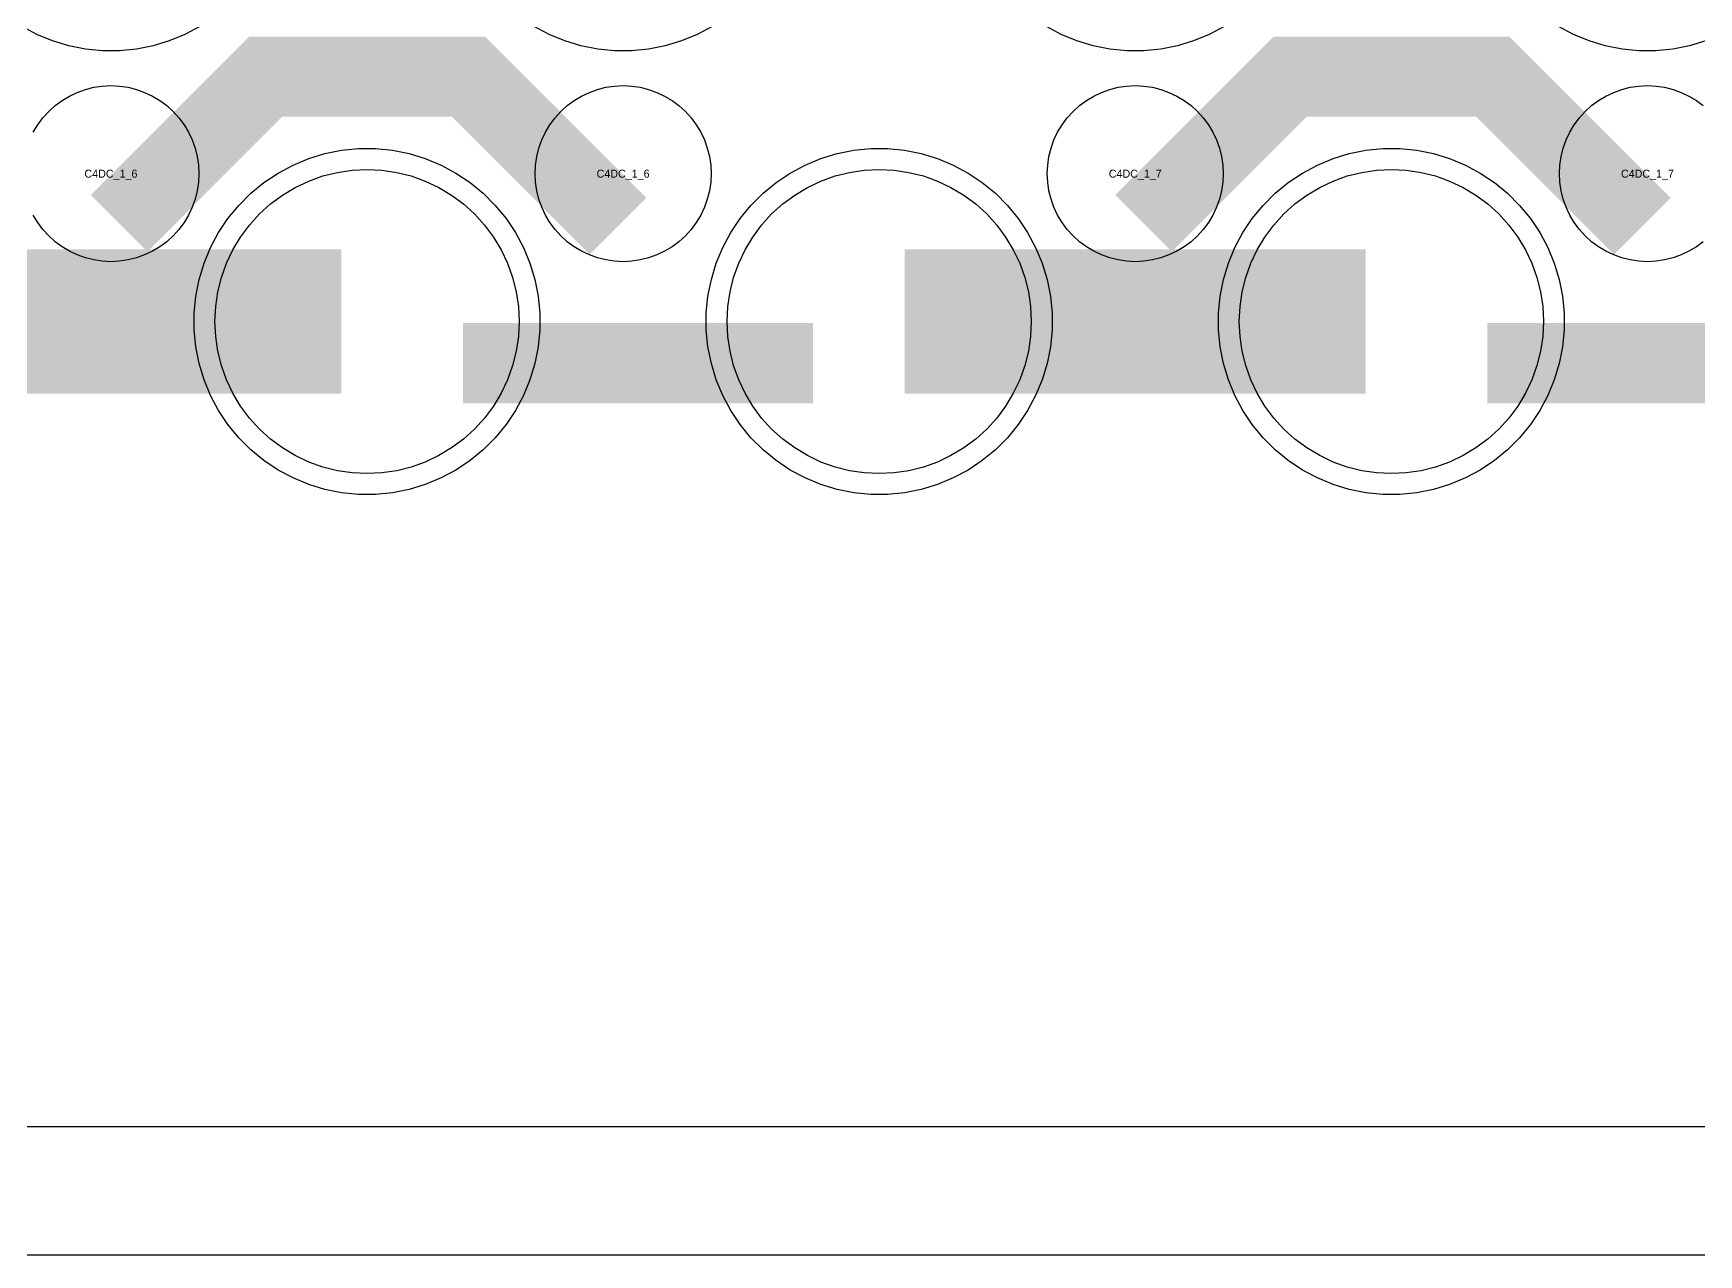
# Model space of a CAD drawing. Extents: x -11880 to 11880, y -14992 to 14992.
# Drawn here: x -10104 to -9584, y -14992 to -14611 of the extents above; entities that cross this region are included whole.
import ezdxf
from ezdxf.enums import TextEntityAlignment as Align

# ---------------------------------------------------------------- set-up
doc = ezdxf.new("R2010")
doc.units = 0
doc.header["$MEASUREMENT"] = 0
for name, color, linetype in [('GDS_775_DT_237', 138, 'CONTINUOUS'), ('OUTLINE', 30, 'CONTINUOUS'), ('RDL1_FS', 34, 'CONTINUOUS'), ('RDL_BS', 160, 'CONTINUOUS')]:
    doc.layers.add(name, color=color, linetype=linetype)

msp = doc.modelspace()

# ---------------------------------------------------------------- linework, layer by layer
at = {"layer": 'OUTLINE'}
for points in [[(-11880, -14992.5), (11880, -14992.5), (11880, 14992.5), (-11880, 14992.5)], [(-11840, -14952.5), (11840, -14952.5), (11840, 14952.5), (-11840, 14952.5)]]:
    msp.add_lwpolyline(points, close=True, dxfattribs=at)
at = {"layer": 'RDL1_FS'}
for points in [[(-10000, -14748.509), (-10004.657, -14748.28), (-10009.268, -14747.596), (-10013.791, -14746.464), (-10018.181, -14744.892), (-10022.395, -14742.9), (-10026.395, -14740.502), (-10030.14, -14737.724), (-10033.594, -14734.594), (-10036.724, -14731.14), (-10039.502, -14727.395), (-10041.9, -14723.395), (-10043.892, -14719.181), (-10045.464, -14714.791), (-10046.596, -14710.268), (-10047.28, -14705.657), (-10047.509, -14701), (-10047.28, -14696.343), (-10046.596, -14691.732), (-10045.464, -14687.209), (-10043.892, -14682.819), (-10041.9, -14678.605), (-10039.502, -14674.605), (-10036.724, -14670.86), (-10033.594, -14667.406), (-10030.14, -14664.276), (-10026.395, -14661.498), (-10022.395, -14659.1), (-10018.181, -14657.108), (-10013.791, -14655.536), (-10009.268, -14654.404), (-10004.657, -14653.72), (-10000, -14653.491), (-9995.343, -14653.72), (-9990.732, -14654.404), (-9986.209, -14655.536), (-9981.819, -14657.108), (-9977.605, -14659.1), (-9973.605, -14661.498), (-9969.86, -14664.276), (-9966.406, -14667.406), (-9963.276, -14670.86), (-9960.498, -14674.605), (-9958.1, -14678.605), (-9956.108, -14682.819), (-9954.536, -14687.209), (-9953.404, -14691.732), (-9952.72, -14696.343), (-9952.491, -14701), (-9952.72, -14705.657), (-9953.404, -14710.268), (-9954.536, -14714.791), (-9956.108, -14719.181), (-9958.1, -14723.395), (-9960.498, -14727.395), (-9963.276, -14731.14), (-9966.406, -14734.594), (-9969.86, -14737.724), (-9973.605, -14740.502), (-9977.605, -14742.9), (-9981.819, -14744.892), (-9986.209, -14746.464), (-9990.732, -14747.596), (-9995.343, -14748.28)], [(-9840, -14748.509), (-9844.657, -14748.28), (-9849.268, -14747.596), (-9853.791, -14746.464), (-9858.181, -14744.892), (-9862.395, -14742.9), (-9866.395, -14740.502), (-9870.14, -14737.724), (-9873.594, -14734.594), (-9876.724, -14731.14), (-9879.502, -14727.395), (-9881.9, -14723.395), (-9883.892, -14719.181), (-9885.464, -14714.791), (-9886.596, -14710.268), (-9887.28, -14705.657), (-9887.509, -14701), (-9887.28, -14696.343), (-9886.596, -14691.732), (-9885.464, -14687.209), (-9883.892, -14682.819), (-9881.9, -14678.605), (-9879.502, -14674.605), (-9876.724, -14670.86), (-9873.594, -14667.406), (-9870.14, -14664.276), (-9866.395, -14661.498), (-9862.395, -14659.1), (-9858.181, -14657.108), (-9853.791, -14655.536), (-9849.268, -14654.404), (-9844.657, -14653.72), (-9840, -14653.491), (-9835.343, -14653.72), (-9830.732, -14654.404), (-9826.209, -14655.536), (-9821.819, -14657.108), (-9817.605, -14659.1), (-9813.605, -14661.498), (-9809.86, -14664.276), (-9806.406, -14667.406), (-9803.276, -14670.86), (-9800.498, -14674.605), (-9798.1, -14678.605), (-9796.108, -14682.819), (-9794.536, -14687.209), (-9793.404, -14691.732), (-9792.72, -14696.343), (-9792.491, -14701), (-9792.72, -14705.657), (-9793.404, -14710.268), (-9794.536, -14714.791), (-9796.108, -14719.181), (-9798.1, -14723.395), (-9800.498, -14727.395), (-9803.276, -14731.14), (-9806.406, -14734.594), (-9809.86, -14737.724), (-9813.605, -14740.502), (-9817.605, -14742.9), (-9821.819, -14744.892), (-9826.209, -14746.464), (-9830.732, -14747.596), (-9835.343, -14748.28)], [(-9680, -14748.509), (-9684.657, -14748.28), (-9689.268, -14747.596), (-9693.791, -14746.464), (-9698.181, -14744.892), (-9702.395, -14742.9), (-9706.395, -14740.502), (-9710.14, -14737.724), (-9713.594, -14734.594), (-9716.724, -14731.14), (-9719.502, -14727.395), (-9721.9, -14723.395), (-9723.892, -14719.181), (-9725.464, -14714.791), (-9726.596, -14710.268), (-9727.28, -14705.657), (-9727.509, -14701), (-9727.28, -14696.343), (-9726.596, -14691.732), (-9725.464, -14687.209), (-9723.892, -14682.819), (-9721.9, -14678.605), (-9719.502, -14674.605), (-9716.724, -14670.86), (-9713.594, -14667.406), (-9710.14, -14664.276), (-9706.395, -14661.498), (-9702.395, -14659.1), (-9698.181, -14657.108), (-9693.791, -14655.536), (-9689.268, -14654.404), (-9684.657, -14653.72), (-9680, -14653.491), (-9675.343, -14653.72), (-9670.732, -14654.404), (-9666.209, -14655.536), (-9661.819, -14657.108), (-9657.605, -14659.1), (-9653.605, -14661.498), (-9649.86, -14664.276), (-9646.406, -14667.406), (-9643.276, -14670.86), (-9640.498, -14674.605), (-9638.1, -14678.605), (-9636.108, -14682.819), (-9634.536, -14687.209), (-9633.404, -14691.732), (-9632.72, -14696.343), (-9632.491, -14701), (-9632.72, -14705.657), (-9633.404, -14710.268), (-9634.536, -14714.791), (-9636.108, -14719.181), (-9638.1, -14723.395), (-9640.498, -14727.395), (-9643.276, -14731.14), (-9646.406, -14734.594), (-9649.86, -14737.724), (-9653.605, -14740.502), (-9657.605, -14742.9), (-9661.819, -14744.892), (-9666.209, -14746.464), (-9670.732, -14747.596), (-9675.343, -14748.28)]]:
    msp.add_lwpolyline(points, close=True, dxfattribs=at)
for points in [[(-10151.998, -14701, 45, 45, 0), (-10079.998, -14701, 45, 45, 0)], [(-10079.998, -14701, 45, 45, 0), (-10007.998, -14701, 45, 45, 0)], [(-9831.998, -14701, 45, 45, 0), (-9759.998, -14701, 45, 45, 0)], [(-9759.998, -14701, 45, 45, 0), (-9687.998, -14701, 45, 45, 0)]]:
    msp.add_lwpolyline(points, format="xyseb", dxfattribs=at)
at = {"layer": 'RDL_BS', "color": 241, "true_color": 0xf7abae}
for points in [[(-10052.223, -14608.818), (-10056.885, -14611.31), (-10061.795, -14613.341), (-10066.835, -14614.872), (-10072.062, -14615.918), (-10077.356, -14616.435), (-10082.644, -14616.435), (-10087.938, -14615.918), (-10093.165, -14614.872), (-10098.205, -14613.341), (-10103.115, -14611.31), (-10107.777, -14608.818)], [(-9892.223, -14608.818), (-9896.885, -14611.31), (-9901.795, -14613.341), (-9906.835, -14614.872), (-9912.062, -14615.918), (-9917.356, -14616.435), (-9922.644, -14616.435), (-9927.938, -14615.918), (-9933.165, -14614.872), (-9938.205, -14613.341), (-9943.115, -14611.31), (-9947.777, -14608.818)], [(-9732.223, -14608.818), (-9736.885, -14611.31), (-9741.795, -14613.341), (-9746.835, -14614.872), (-9752.062, -14615.918), (-9757.356, -14616.435), (-9762.644, -14616.435), (-9767.938, -14615.918), (-9773.165, -14614.872), (-9778.205, -14613.341), (-9783.115, -14611.31), (-9787.777, -14608.818)], [(-9581.795, -14613.341), (-9586.835, -14614.872), (-9592.062, -14615.918), (-9597.356, -14616.435), (-9602.644, -14616.435), (-9607.938, -14615.918), (-9613.165, -14614.872), (-9618.205, -14613.341), (-9623.115, -14611.31), (-9627.777, -14608.818)]]:
    msp.add_lwpolyline(points, dxfattribs=at)
at = {"layer": 'RDL_BS'}
for points in [[(-10077.438, -14670.314, 25, 25, 0), (-10031.623, -14624.499, 25, 25, 0), (-9998.07, -14624.499, 25, 25, 0)], [(-9921.599, -14671.213, 25, 25, 0), (-9968.313, -14624.499, 25, 25, 0), (-9998.071, -14624.499, 25, 25, 0)], [(-9757.438, -14670.314, 25, 25, 0), (-9711.623, -14624.499, 25, 25, 0), (-9678.07, -14624.499, 25, 25, 0)], [(-9601.599, -14671.213, 25, 25, 0), (-9648.313, -14624.499, 25, 25, 0), (-9678.071, -14624.499, 25, 25, 0)], [(-9969.984, -14714.013, 25, 25, 0), (-9860.719, -14714.013, 25, 25, 0)], [(-9649.984, -14714.013, 25, 25, 0), (-9540.719, -14714.013, 25, 25, 0)]]:
    msp.add_lwpolyline(points, format="xyseb", dxfattribs=at)
for points in [[(-10104.25, -14641.856), (-10102.857, -14639.532), (-10101.254, -14637.369), (-10099.442, -14635.37), (-10097.443, -14633.558), (-10095.28, -14631.955), (-10092.956, -14630.562), (-10090.519, -14629.41), (-10087.984, -14628.503), (-10085.365, -14627.846), (-10082.693, -14627.45), (-10080, -14627.318), (-10077.307, -14627.45), (-10074.635, -14627.846), (-10072.016, -14628.503), (-10069.481, -14629.41), (-10067.044, -14630.562), (-10064.72, -14631.955), (-10062.557, -14633.558), (-10060.558, -14635.37), (-10058.746, -14637.369), (-10057.143, -14639.532), (-10055.75, -14641.856), (-10054.598, -14644.293), (-10053.691, -14646.828), (-10053.034, -14649.447), (-10052.638, -14652.119), (-10052.506, -14654.812), (-10052.638, -14657.505), (-10053.034, -14660.177), (-10053.691, -14662.796), (-10054.598, -14665.331), (-10055.75, -14667.768), (-10057.143, -14670.092), (-10058.746, -14672.255), (-10060.558, -14674.254), (-10062.557, -14676.066), (-10064.72, -14677.669), (-10067.044, -14679.062), (-10069.481, -14680.214), (-10072.016, -14681.121), (-10074.635, -14681.778), (-10077.307, -14682.174), (-10080, -14682.306), (-10082.693, -14682.174), (-10085.365, -14681.778), (-10087.984, -14681.121), (-10090.519, -14680.214), (-10092.956, -14679.062), (-10095.28, -14677.669), (-10097.443, -14676.066), (-10099.442, -14674.254), (-10101.254, -14672.255), (-10102.857, -14670.092), (-10104.25, -14667.768)], [(-9582.557, -14676.066), (-9584.72, -14677.669), (-9587.044, -14679.062), (-9589.481, -14680.214), (-9592.016, -14681.121), (-9594.635, -14681.778), (-9597.307, -14682.174), (-9600, -14682.306), (-9602.693, -14682.174), (-9605.365, -14681.778), (-9607.984, -14681.121), (-9610.519, -14680.214), (-9612.956, -14679.062), (-9615.28, -14677.669), (-9617.443, -14676.066), (-9619.442, -14674.254), (-9621.254, -14672.255), (-9622.857, -14670.092), (-9624.25, -14667.768), (-9625.402, -14665.331), (-9626.309, -14662.796), (-9626.966, -14660.177), (-9627.362, -14657.505), (-9627.494, -14654.812), (-9627.362, -14652.119), (-9626.966, -14649.447), (-9626.309, -14646.828), (-9625.402, -14644.293), (-9624.25, -14641.856), (-9622.857, -14639.532), (-9621.254, -14637.369), (-9619.442, -14635.37), (-9617.443, -14633.558), (-9615.28, -14631.955), (-9612.956, -14630.562), (-9610.519, -14629.41), (-9607.984, -14628.503), (-9605.365, -14627.846), (-9602.693, -14627.45), (-9600, -14627.318), (-9597.307, -14627.45), (-9594.635, -14627.846), (-9592.016, -14628.503), (-9589.481, -14629.41), (-9587.044, -14630.562), (-9584.72, -14631.955), (-9582.557, -14633.558)]]:
    msp.add_lwpolyline(points, dxfattribs=at)
for points in [[(-9920, -14682.306), (-9922.693, -14682.174), (-9925.365, -14681.778), (-9927.984, -14681.121), (-9930.519, -14680.214), (-9932.956, -14679.062), (-9935.28, -14677.669), (-9937.443, -14676.066), (-9939.442, -14674.254), (-9941.254, -14672.255), (-9942.857, -14670.092), (-9944.25, -14667.768), (-9945.402, -14665.331), (-9946.309, -14662.796), (-9946.966, -14660.177), (-9947.362, -14657.505), (-9947.494, -14654.812), (-9947.362, -14652.119), (-9946.966, -14649.447), (-9946.309, -14646.828), (-9945.402, -14644.293), (-9944.25, -14641.856), (-9942.857, -14639.532), (-9941.254, -14637.369), (-9939.442, -14635.37), (-9937.443, -14633.558), (-9935.28, -14631.955), (-9932.956, -14630.562), (-9930.519, -14629.41), (-9927.984, -14628.503), (-9925.365, -14627.846), (-9922.693, -14627.45), (-9920, -14627.318), (-9917.307, -14627.45), (-9914.635, -14627.846), (-9912.016, -14628.503), (-9909.481, -14629.41), (-9907.044, -14630.562), (-9904.72, -14631.955), (-9902.557, -14633.558), (-9900.558, -14635.37), (-9898.746, -14637.369), (-9897.143, -14639.532), (-9895.75, -14641.856), (-9894.598, -14644.293), (-9893.691, -14646.828), (-9893.034, -14649.447), (-9892.638, -14652.119), (-9892.506, -14654.812), (-9892.638, -14657.505), (-9893.034, -14660.177), (-9893.691, -14662.796), (-9894.598, -14665.331), (-9895.75, -14667.768), (-9897.143, -14670.092), (-9898.746, -14672.255), (-9900.558, -14674.254), (-9902.557, -14676.066), (-9904.72, -14677.669), (-9907.044, -14679.062), (-9909.481, -14680.214), (-9912.016, -14681.121), (-9914.635, -14681.778), (-9917.307, -14682.174)], [(-9760, -14682.306), (-9762.693, -14682.174), (-9765.365, -14681.778), (-9767.984, -14681.121), (-9770.519, -14680.214), (-9772.956, -14679.062), (-9775.28, -14677.669), (-9777.443, -14676.066), (-9779.442, -14674.254), (-9781.254, -14672.255), (-9782.857, -14670.092), (-9784.25, -14667.768), (-9785.402, -14665.331), (-9786.309, -14662.796), (-9786.966, -14660.177), (-9787.362, -14657.505), (-9787.494, -14654.812), (-9787.362, -14652.119), (-9786.966, -14649.447), (-9786.309, -14646.828), (-9785.402, -14644.293), (-9784.25, -14641.856), (-9782.857, -14639.532), (-9781.254, -14637.369), (-9779.442, -14635.37), (-9777.443, -14633.558), (-9775.28, -14631.955), (-9772.956, -14630.562), (-9770.519, -14629.41), (-9767.984, -14628.503), (-9765.365, -14627.846), (-9762.693, -14627.45), (-9760, -14627.318), (-9757.307, -14627.45), (-9754.635, -14627.846), (-9752.016, -14628.503), (-9749.481, -14629.41), (-9747.044, -14630.562), (-9744.72, -14631.955), (-9742.557, -14633.558), (-9740.558, -14635.37), (-9738.746, -14637.369), (-9737.143, -14639.532), (-9735.75, -14641.856), (-9734.598, -14644.293), (-9733.691, -14646.828), (-9733.034, -14649.447), (-9732.638, -14652.119), (-9732.506, -14654.812), (-9732.638, -14657.505), (-9733.034, -14660.177), (-9733.691, -14662.796), (-9734.598, -14665.331), (-9735.75, -14667.768), (-9737.143, -14670.092), (-9738.746, -14672.255), (-9740.558, -14674.254), (-9742.557, -14676.066), (-9744.72, -14677.669), (-9747.044, -14679.062), (-9749.481, -14680.214), (-9752.016, -14681.121), (-9754.635, -14681.778), (-9757.307, -14682.174)], [(-10002.644, -14755), (-10007.938, -14754.483), (-10013.165, -14753.437), (-10018.205, -14751.906), (-10023.115, -14749.875), (-10027.777, -14747.383), (-10032.191, -14744.436), (-10036.292, -14741.074), (-10040.074, -14737.292), (-10043.436, -14733.191), (-10046.383, -14728.777), (-10048.875, -14724.115), (-10050.906, -14719.205), (-10052.437, -14714.165), (-10053.483, -14708.938), (-10054, -14703.644), (-10054, -14698.356), (-10053.483, -14693.062), (-10052.437, -14687.835), (-10050.906, -14682.795), (-10048.875, -14677.885), (-10046.383, -14673.223), (-10043.436, -14668.809), (-10040.074, -14664.708), (-10036.292, -14660.926), (-10032.191, -14657.564), (-10027.777, -14654.617), (-10023.115, -14652.125), (-10018.205, -14650.094), (-10013.165, -14648.563), (-10007.938, -14647.517), (-10002.644, -14647), (-9997.356, -14647), (-9992.062, -14647.517), (-9986.835, -14648.563), (-9981.795, -14650.094), (-9976.885, -14652.125), (-9972.223, -14654.617), (-9967.809, -14657.564), (-9963.708, -14660.926), (-9959.926, -14664.708), (-9956.564, -14668.809), (-9953.617, -14673.223), (-9951.125, -14677.885), (-9949.094, -14682.795), (-9947.563, -14687.835), (-9946.517, -14693.062), (-9946, -14698.356), (-9946, -14703.644), (-9946.517, -14708.938), (-9947.563, -14714.165), (-9949.094, -14719.205), (-9951.125, -14724.115), (-9953.617, -14728.777), (-9956.564, -14733.191), (-9959.926, -14737.292), (-9963.708, -14741.074), (-9967.809, -14744.436), (-9972.223, -14747.383), (-9976.885, -14749.875), (-9981.795, -14751.906), (-9986.835, -14753.437), (-9992.062, -14754.483), (-9997.356, -14755)], [(-9842.644, -14755), (-9847.938, -14754.483), (-9853.165, -14753.437), (-9858.205, -14751.906), (-9863.115, -14749.875), (-9867.777, -14747.383), (-9872.191, -14744.436), (-9876.292, -14741.074), (-9880.074, -14737.292), (-9883.436, -14733.191), (-9886.383, -14728.777), (-9888.875, -14724.115), (-9890.906, -14719.205), (-9892.437, -14714.165), (-9893.483, -14708.938), (-9894, -14703.644), (-9894, -14698.356), (-9893.483, -14693.062), (-9892.437, -14687.835), (-9890.906, -14682.795), (-9888.875, -14677.885), (-9886.383, -14673.223), (-9883.436, -14668.809), (-9880.074, -14664.708), (-9876.292, -14660.926), (-9872.191, -14657.564), (-9867.777, -14654.617), (-9863.115, -14652.125), (-9858.205, -14650.094), (-9853.165, -14648.563), (-9847.938, -14647.517), (-9842.644, -14647), (-9837.356, -14647), (-9832.062, -14647.517), (-9826.835, -14648.563), (-9821.795, -14650.094), (-9816.885, -14652.125), (-9812.223, -14654.617), (-9807.809, -14657.564), (-9803.708, -14660.926), (-9799.926, -14664.708), (-9796.564, -14668.809), (-9793.617, -14673.223), (-9791.125, -14677.885), (-9789.094, -14682.795), (-9787.563, -14687.835), (-9786.517, -14693.062), (-9786, -14698.356), (-9786, -14703.644), (-9786.517, -14708.938), (-9787.563, -14714.165), (-9789.094, -14719.205), (-9791.125, -14724.115), (-9793.617, -14728.777), (-9796.564, -14733.191), (-9799.926, -14737.292), (-9803.708, -14741.074), (-9807.809, -14744.436), (-9812.223, -14747.383), (-9816.885, -14749.875), (-9821.795, -14751.906), (-9826.835, -14753.437), (-9832.062, -14754.483), (-9837.356, -14755)], [(-9682.644, -14755), (-9687.938, -14754.483), (-9693.165, -14753.437), (-9698.205, -14751.906), (-9703.115, -14749.875), (-9707.777, -14747.383), (-9712.191, -14744.436), (-9716.292, -14741.074), (-9720.074, -14737.292), (-9723.436, -14733.191), (-9726.383, -14728.777), (-9728.875, -14724.115), (-9730.906, -14719.205), (-9732.437, -14714.165), (-9733.483, -14708.938), (-9734, -14703.644), (-9734, -14698.356), (-9733.483, -14693.062), (-9732.437, -14687.835), (-9730.906, -14682.795), (-9728.875, -14677.885), (-9726.383, -14673.223), (-9723.436, -14668.809), (-9720.074, -14664.708), (-9716.292, -14660.926), (-9712.191, -14657.564), (-9707.777, -14654.617), (-9703.115, -14652.125), (-9698.205, -14650.094), (-9693.165, -14648.563), (-9687.938, -14647.517), (-9682.644, -14647), (-9677.356, -14647), (-9672.062, -14647.517), (-9666.835, -14648.563), (-9661.795, -14650.094), (-9656.885, -14652.125), (-9652.223, -14654.617), (-9647.809, -14657.564), (-9643.708, -14660.926), (-9639.926, -14664.708), (-9636.564, -14668.809), (-9633.617, -14673.223), (-9631.125, -14677.885), (-9629.094, -14682.795), (-9627.563, -14687.835), (-9626.517, -14693.062), (-9626, -14698.356), (-9626, -14703.644), (-9626.517, -14708.938), (-9627.563, -14714.165), (-9629.094, -14719.205), (-9631.125, -14724.115), (-9633.617, -14728.777), (-9636.564, -14733.191), (-9639.926, -14737.292), (-9643.708, -14741.074), (-9647.809, -14744.436), (-9652.223, -14747.383), (-9656.885, -14749.875), (-9661.795, -14751.906), (-9666.835, -14753.437), (-9672.062, -14754.483), (-9677.356, -14755)]]:
    msp.add_lwpolyline(points, close=True, dxfattribs=at)

# ---------------------------------------------------------------- texts
at = {"layer": 'GDS_775_DT_237'}
for s, p in [('C4DC_1_6', (-10080, -14654.812)), ('C4DC_1_6', (-10080, -14654.812)), ('C4DC_1_6', (-9920, -14654.812)), ('C4DC_1_6', (-9920, -14654.812)), ('C4DC_1_7', (-9760, -14654.812)), ('C4DC_1_7', (-9760, -14654.812)), ('C4DC_1_7', (-9600, -14654.812)), ('C4DC_1_7', (-9600, -14654.812))]:
    msp.add_text(s, height=2.5, dxfattribs=at).set_placement(p, align=Align.MIDDLE_CENTER)

doc.saveas('drawing.dxf')
